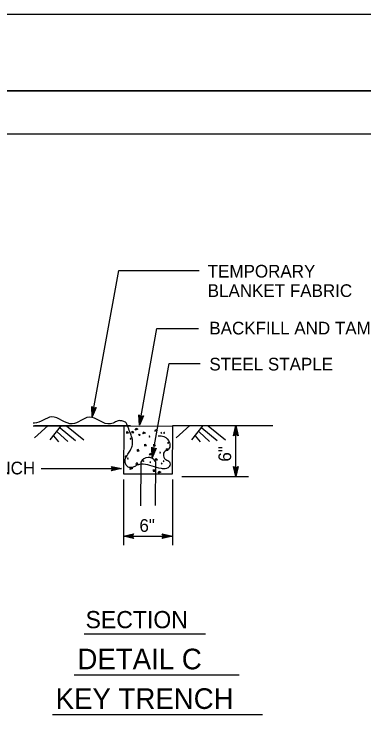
# Model space of a CAD drawing. Extents: x -894 to 866, y -476 to 714.
# Drawn here: x -99.8 to 103.2, y 297.9 to 713.6 of the extents above; entities that cross this region are included whole.
import ezdxf

# ---------------------------------------------------------------- set-up
doc = ezdxf.new("R2010")
doc.units = 0
for name, color, linetype in [('10 Sheet Format', 7, 'Continuous'), ('57 Undefined', 7, 'Continuous'), ('60 Nongeo Data', 7, 'Continuous')]:
    doc.layers.add(name, color=color, linetype=linetype)

msp = doc.modelspace()

# ---------------------------------------------------------------- linework, layer by layer
at = {"layer": '10 Sheet Format'}
for p, q in [((-863.46, 668.96), (836.55, 668.96)), ((-813.45, 643.96), (811.55, 643.96))]:
    msp.add_line(p, q, dxfattribs=at)
for points in [[(-894.04, 713.56), (865.96, 713.56), (865.96, -476.44), (-894.04, -476.44)], [(-863.46, -431.04), (836.55, -431.04), (836.55, 668.96), (-863.46, 668.96)]]:
    msp.add_lwpolyline(points, close=True, dxfattribs=at)
at = {"layer": '57 Undefined'}
for p, q in [((-59.27, 353.17), (11.4, 353.17)), ((-64.97, 329.27), (30.78, 329.27)), ((-77.5, 306.22), (44.45, 306.22))]:
    msp.add_line(p, q, dxfattribs=at)
at = {"layer": '60 Nongeo Data'}
for p, q in [((-54.55, 479.3), (-39.06, 564.46)), ((-39.06, 564.46), (7.57, 564.46)), ((-27.12, 474.44), (-16.89, 530.69)), ((-16.89, 530.69), (7.26, 530.69)), ((-19.7, 455.59), (-9.72, 510.47)), ((-9.72, 510.47), (8.14, 510.47)), ((-54.55, 479.3), (-54.77, 485.35)), ((-54.77, 485.35), (-54.77, 485.35)), ((-54.77, 485.35), (-53.62, 484.34)), ((-52.18, 484.87), (-54.55, 479.3)), ((-54.3, 480.65), (-54.46, 485.06)), ((-52.57, 484.73), (-54.3, 480.64)), ((-54.05, 481.98), (-54.16, 484.82)), ((-52.95, 484.56), (-54.05, 481.98)), ((-53.81, 483.31), (-53.85, 484.53)), ((-53.32, 484.45), (-53.81, 483.31)), ((-53.62, 484.34), (-52.18, 484.87)), ((-52.18, 484.87), (-52.18, 484.87)), ((-54.55, 479.3), (-54.55, 479.3)), ((-27.12, 474.44), (-27.34, 480.48)), ((-27.34, 480.48), (-27.34, 480.48)), ((-27.34, 480.48), (-26.2, 479.47)), ((-24.76, 480.01), (-27.12, 474.44)), ((-26.88, 475.79), (-27.04, 480.19)), ((-25.14, 479.86), (-26.87, 475.78)), ((-26.63, 477.11), (-26.73, 479.96)), ((-25.53, 479.7), (-26.63, 477.11)), ((-26.38, 478.45), (-26.43, 479.67)), ((-25.9, 479.59), (-26.38, 478.45)), ((-26.2, 479.47), (-24.76, 480.01)), ((-24.76, 480.01), (-24.76, 480.01)), ((-80.07, 474.28), (-88.02, 467.21)), ((-88.02, 474.26), (-32.26, 474.26)), ((-72.54, 474.23), (-79.09, 465.89)), ((-69.48, 474.2), (-59.43, 465.93)), ((-36.04, 473.99), (-7.72, 474.2)), ((-27.12, 474.44), (-27.12, 474.44)), ((2.29, 474.28), (-5.66, 467.21)), ((-5.66, 474.26), (50.1, 474.26)), ((9.83, 474.23), (3.27, 465.89)), ((12.88, 474.2), (22.93, 465.93)), ((27.6, 468.36), (28.92, 474.26)), ((28.91, 444.59), (28.92, 474.26)), ((28.92, 474.26), (28.92, 474.26)), ((28.92, 474.26), (30.23, 468.36)), ((-74.82, 470.68), (-68.69, 465.1)), ((-73.18, 472.98), (-64.2, 465.59)), ((-33.99, 470.68), (-34.72, 470.46)), ((-34.58, 470.61), (-34.58, 469.88)), ((-34.58, 469.88), (-33.41, 470.03)), ((-33.41, 470.03), (-33.99, 470.68)), ((-30.93, 470.9), (-31.66, 470.68)), ((-31.51, 470.83), (-31.51, 470.1)), ((-31.51, 470.1), (-30.35, 470.25)), ((-30.35, 470.25), (-30.93, 470.9)), ((-29.47, 471.7), (-28.89, 472.65)), ((-27.94, 472.21), (-29.47, 471.7)), ((-29.04, 472.79), (-27.94, 472.21)), ((-25.1, 469.45), (-24.52, 470.39)), ((-23.57, 469.95), (-25.1, 469.45)), ((-24.66, 470.54), (-23.57, 469.95)), ((-18.03, 470.83), (-17.45, 471.77)), ((-17.6, 471.92), (-16.5, 471.34)), ((-14.28, 470.28), (-14.68, 470.1)), ((-14.61, 470.17), (-14.32, 469.74)), ((-14.32, 469.74), (-14.24, 470.32)), ((-14.24, 470.32), (-14.32, 470.25)), ((-12.6, 470.28), (-13, 470.1)), ((-12.93, 470.17), (-12.64, 469.74)), ((-12.64, 469.74), (-12.57, 470.32)), ((-12.57, 470.32), (-12.64, 470.25)), ((7.54, 470.68), (13.67, 465.1)), ((9.18, 472.98), (18.16, 465.59)), ((27.95, 468.57), (28.92, 472.91)), ((28.31, 468.8), (28.92, 471.55)), ((28.65, 468.98), (28.92, 470.19)), ((28.92, 472.9), (29.88, 468.59)), ((28.92, 471.55), (29.53, 468.76)), ((28.92, 470.19), (29.18, 469)), ((-77, 468.29), (-74.13, 464.76)), ((-31.81, 466.83), (-32.46, 466.83)), ((-32.39, 466.9), (-32.17, 466.25)), ((-32.17, 466.25), (-31.81, 466.83)), ((-27.58, 469.23), (-27.21, 468.72)), ((-27.58, 469.23), (-26.78, 469.01)), ((-27.21, 468.72), (-26.7, 468.79)), ((-26.7, 468.79), (-26.78, 469.01)), ((-21.13, 468.1), (-21.53, 467.92)), ((-21.46, 467.99), (-21.17, 467.55)), ((-21.17, 467.55), (-21.09, 468.14)), ((-21.09, 468.14), (-21.17, 468.06)), ((5.36, 468.29), (8.24, 464.76)), ((28.92, 469.15), (27.6, 468.36)), ((27.6, 468.36), (27.6, 468.36)), ((30.23, 468.36), (28.92, 469.15)), ((30.23, 468.36), (30.23, 468.36)), ((-23.5, 463.26), (-24.23, 463.05)), ((-24.08, 463.19), (-24.08, 462.46)), ((-24.08, 462.46), (-22.91, 462.61)), ((-22.91, 462.61), (-23.5, 463.26)), ((-19.7, 455.59), (-19.92, 461.64)), ((-19.92, 461.64), (-19.92, 461.64)), ((-19.92, 461.64), (-18.78, 460.63)), ((-18.32, 463.34), (-19.05, 463.12)), ((-18.91, 463.26), (-18.91, 462.54)), ((-18.91, 462.54), (-17.74, 462.68)), ((-17.74, 462.68), (-18.32, 463.34)), ((-10.27, 464.46), (-10.67, 464.28)), ((-10.6, 464.36), (-10.31, 463.92)), ((-10.31, 463.92), (-10.23, 464.5)), ((-10.23, 464.5), (-10.31, 464.43)), ((-27.87, 460.28), (-28.6, 460.06)), ((-28.45, 460.21), (-28.45, 459.48)), ((-28.45, 459.48), (-27.29, 459.63)), ((-27.29, 459.63), (-27.87, 460.28)), ((-21.17, 457.15), (-20.58, 458.1)), ((-19.64, 457.66), (-21.17, 457.15)), ((-20.73, 458.25), (-19.64, 457.66)), ((-17.34, 461.17), (-19.7, 455.59)), ((-19.46, 456.94), (-19.62, 461.35)), ((-17.72, 461.02), (-19.45, 456.93)), ((-19.21, 458.27), (-19.31, 461.12)), ((-18.11, 460.86), (-19.21, 458.27)), ((-18.96, 459.61), (-19.01, 460.82)), ((-18.48, 460.75), (-18.96, 459.61)), ((-18.78, 460.63), (-17.34, 461.17)), ((-17.34, 461.17), (-17.34, 461.17)), ((-14.93, 458.72), (-15.34, 458.54)), ((-15.26, 458.61), (-14.97, 458.17)), ((-14.97, 458.17), (-14.9, 458.76)), ((-14.9, 458.76), (-14.97, 458.68)), ((-10.89, 460.72), (-11.62, 460.5)), ((-11.47, 460.65), (-11.47, 459.92)), ((-11.47, 459.92), (-10.31, 460.06)), ((-10.31, 460.06), (-10.89, 460.72)), ((-35.05, 456.54), (-35.45, 456.35)), ((-35.38, 456.43), (-35.09, 455.99)), ((-35.09, 455.99), (-35.01, 456.57)), ((-35.01, 456.57), (-35.09, 456.5)), ((-33.74, 455.3), (-34.14, 455.12)), ((-34.07, 455.19), (-33.77, 454.75)), ((-33.77, 454.75), (-33.7, 455.34)), ((-33.7, 455.34), (-33.77, 455.26)), ((-24.63, 453.85), (-25.03, 453.66)), ((-24.96, 453.74), (-24.66, 453.3)), ((-24.66, 453.3), (-24.59, 453.88)), ((-24.59, 453.88), (-24.66, 453.81)), ((-20.69, 453.19), (-21.09, 453.01)), ((-21.02, 453.08), (-20.73, 452.65)), ((-20.73, 452.65), (-20.66, 453.23)), ((-20.66, 453.23), (-20.73, 453.15)), ((-19.7, 455.59), (-19.7, 455.59)), ((-17.73, 453.29), (-17.91, 427.8)), ((-17.16, 454.97), (-17.89, 454.75)), ((-17.74, 454.9), (-17.74, 454.17)), ((-17.74, 454.17), (-16.57, 454.32)), ((-16.57, 454.32), (-17.16, 454.97)), ((-12.89, 453.77), (-13.3, 453.59)), ((-13.22, 453.66), (-12.93, 453.23)), ((-12.93, 453.23), (-12.86, 453.81)), ((-12.86, 453.81), (-12.93, 453.74)), ((-84.12, 449.21), (-37.48, 449.21)), ((-43.39, 450.53), (-43.39, 450.53)), ((-37.48, 449.21), (-37.48, 449.21)), ((-32.61, 448.79), (-32.02, 449.74)), ((-31.08, 449.3), (-32.61, 448.79)), ((-32.17, 449.88), (-31.08, 449.3)), ((-28.31, 452.79), (-29.18, 451.99)), ((-29.18, 451.99), (-28.38, 451.48)), ((-28.02, 452.21), (-28.38, 452.57)), ((-28.38, 451.48), (-28.02, 452.21)), ((-26.28, 427.5), (-26.1, 452.99)), ((-14.06, 452.32), (-14.46, 452.14)), ((-14.39, 452.21), (-14.1, 451.77)), ((-14.1, 451.77), (-14.02, 452.35)), ((-14.02, 452.35), (-14.1, 452.28)), ((28.91, 444.59), (27.6, 450.5)), ((27.6, 450.49), (27.6, 450.49)), ((27.6, 450.49), (28.91, 449.71)), ((28.9, 445.96), (27.95, 450.26)), ((28.91, 447.31), (28.29, 450.09)), ((28.91, 448.67), (28.65, 449.86)), ((28.91, 449.71), (30.22, 450.49)), ((30.22, 450.49), (28.91, 444.59)), ((29.87, 450.28), (28.91, 445.95)), ((29.52, 450.05), (28.91, 447.31)), ((29.18, 449.88), (28.91, 448.67)), ((30.22, 450.49), (30.22, 450.49)), ((-43.39, 447.91), (-43.39, 447.91)), ((-18.47, 448.5), (-19.2, 448.28)), ((-19.05, 448.43), (-19.05, 447.7)), ((-19.05, 447.7), (-17.89, 447.84)), ((-17.89, 447.84), (-18.47, 448.5)), ((-16.21, 446.68), (-15.63, 447.63)), ((-14.68, 447.19), (-16.21, 446.68)), ((-15.77, 447.77), (-14.68, 447.19)), ((-36.26, 442.89), (-36.28, 404.67)), ((-7.85, 442.88), (-7.87, 404.65)), ((-2.51, 444.59), (36.24, 444.59)), ((28.91, 444.59), (28.91, 444.59)), ((-36.36, 409.91), (-30.46, 411.22)), ((-30.46, 408.59), (-36.36, 409.91)), ((-36.36, 409.91), (-36.36, 409.91)), ((-36.28, 409.91), (-7.86, 409.91)), ((-30.67, 408.94), (-35, 409.91)), ((-34.99, 409.91), (-30.69, 410.87)), ((-33.64, 409.91), (-30.86, 410.52)), ((-30.9, 409.29), (-33.64, 409.91)), ((-32.28, 409.91), (-31.09, 410.17)), ((-31.07, 409.64), (-32.28, 409.91)), ((-30.46, 411.22), (-31.24, 409.91)), ((-31.24, 409.91), (-30.46, 408.59)), ((-30.46, 411.22), (-30.46, 411.22)), ((-30.46, 408.59), (-30.46, 408.59)), ((-12.98, 409.91), (-13.77, 411.23)), ((-13.77, 411.23), (-13.77, 411.23)), ((-13.77, 411.23), (-7.86, 409.91)), ((-7.86, 409.91), (-13.77, 408.6)), ((-13.77, 408.6), (-12.98, 409.91)), ((-13.77, 408.6), (-13.77, 408.6)), ((-13.56, 410.88), (-9.22, 409.91)), ((-9.23, 409.91), (-13.54, 408.95)), ((-10.58, 409.91), (-13.36, 409.3)), ((-13.33, 410.52), (-10.58, 409.91)), ((-13.15, 410.18), (-11.94, 409.91)), ((-11.94, 409.91), (-13.13, 409.65)), ((-7.86, 409.91), (-7.86, 409.91))]:
    msp.add_line(p, q, dxfattribs=at)
msp.add_lwpolyline([(-88.9, 474.19), (-36.17, 474.08), (-36.31, 446.28), (-7.81, 446.29), (-7.7, 474.29), (50.35, 474.29)], dxfattribs=at)
msp.add_lwpolyline([(-43.39, 450.53), (-37.48, 449.21), (-43.39, 447.91), (-43.18, 448.25), (-38.85, 449.21), (-43.18, 450.18), (-42.97, 449.84), (-40.2, 449.22), (-42.97, 448.6), (-42.76, 448.95), (-41.56, 449.22), (-42.76, 449.49), (-42.6, 449.21), (-43.39, 447.91), (-42.6, 449.21)], close=True, dxfattribs=at)
msp.add_arc((-21.88, 451), 4.74, 28.8752, 155.8761, dxfattribs=at)
for points in [[(-40.88, 476.45), (-43.81, 475.25), (-56.35, 479.13), (-66.06, 475.25), (-78.06, 479.3), (-88.13, 475.6), (-88.9, 475.62)], [(-34.73, 475.96), (-36.67, 476.87), (-37.74, 477), (-38.81, 477.14), (-41.03, 476.37)], [(-16.24, 468.21), (-12.8, 467.94), (-9.67, 464.48), (-9.82, 461.06), (-11.71, 459.61), (-12.73, 458.81), (-12.88, 455.9), (-11.78, 454.52), (-9.6, 453.21), (-9.31, 451.9), (-9.74, 450.44), (-11.35, 449.28), (-14.33, 449.21), (-19.73, 450.66), (-24.9, 451.75), (-27.6, 451.53), (-29.35, 450.73), (-31.17, 449.93), (-33.65, 450.15), (-34.96, 451.75), (-35.4, 453.72), (-34.96, 455.53), (-33.35, 458.3), (-32.04, 460.55), (-31.31, 462.23), (-31.02, 463.97), (-31.36, 467.15), (-31.89, 468.74), (-34.81, 475.9)]]:
    msp.add_spline(points, degree=3, dxfattribs=at)

# ---------------------------------------------------------------- texts
at = {"layer": '57 Undefined'}
for s, height, p in [('TEMPORARY ', 7.382, (12.6, 560.4)), ('BLANKET FABRIC', 7.3819, (12.6, 549.09)), ('BACKFILL AND TAMP', 7.3819, (13.54, 527.29)), ('STEEL STAPLE', 7.3819, (13.56, 506.33)), ('TRENCH', 7.382, (-128.78, 445.89)), ('6"', 7.382, (-27.07, 412.45)), ('SECTION', 10, (-58.36, 356.39)), ('DETAIL C', 12, (-63.09, 332.47)), ('KEY TRENCH', 12, (-75.78, 309.42))]:
    msp.add_text(s, height=height, dxfattribs=at).set_placement(p)
msp.add_text('6"', height=7.382, rotation=89.9718, dxfattribs=at).set_placement((26.21, 453.28))

doc.saveas('drawing.dxf')
